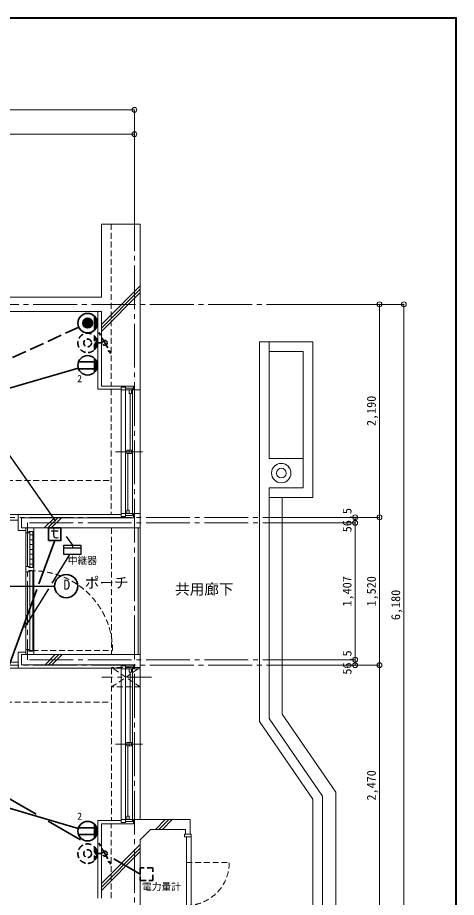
# Model space of a CAD drawing. Units: millimetres at full size, sheet at 1:50. Extents: x -9674 to 9699, y -6794 to 6791.
# Drawn here: x 5186 to 9699, y -2254 to 6791 of the extents above; entities that cross this region are included whole.
import ezdxf
from ezdxf.enums import TextEntityAlignment as Align

# ---------------------------------------------------------------- set-up
doc = ezdxf.new("R2010")
doc.units = ezdxf.units.MM
doc.header["$LTSCALE"] = 50
doc.header["$PDMODE"] = 32
doc.header["$PDSIZE"] = 50
for name, pattern in [('CHAIN1', [8, 5, -1, 1, -1]), ('CHAIN2', [12, 9, -1, 1, -1]), ('DASHED1', [1.8, 1.2, -0.6]), ('DASHED3', [4, 3, -1])]:
    doc.linetypes.add(name, pattern=pattern)
for name, color, linetype, lineweight in [('0-0_図面枠', 7, 'Continuous', 9), ('1-0_芯', 134, 'CHAIN2', 9), ('1-1_躯体', 134, 'Continuous', 9), ('1-2_間仕切', 134, 'Continuous', 9), ('1-3_建具', 134, 'Continuous', 9), ('1-6_ﾊﾞﾙｺﾆｰ・階段', 134, 'Continuous', 9), ('1-7_その他', 134, 'DASHED1', 9), ('1-8_ハッチ', 134, 'Continuous', 9), ('1-B_寸法', 134, 'Continuous', 9), ('1-C_梁', 134, 'DASHED1', 9), ('2-0_芯', 2, 'Continuous', 35), ('2-E', 2, 'Continuous', 35), ('3-2', 3, 'DASHED1', 35), ('3-3', 1, 'Continuous', 25), ('3-E', 3, 'Continuous', 35)]:
    doc.layers.add(name, color=color, linetype=linetype, lineweight=lineweight)
doc.layers.add('1-A_文字', color=134, linetype='Continuous')
doc.styles.add('ＭＳ ゴシック', font='')
doc.styles.get('ＭＳ ゴシック').set_extended_font_data('MS Gothic')

msp = doc.modelspace()

# ---------------------------------------------------------------- linework, layer by layer
at = {"layer": '0-0_図面枠'}
for p, q in [((9697.16, 6789.66), (-9672.16, 6789.66)), ((9695.4, 6787.9), (-9670.4, 6787.9)), ((-9668.64, 6786.14), (9693.64, 6786.14)), ((9693.64, 6786.14), (9693.64, -6788.64)), ((9695.4, -6790.4), (9695.4, 6787.9)), ((9697.16, -6792.16), (9697.16, 6789.66)), ((9691.87, 6784.38), (-9666.87, 6784.38)), ((9690.11, 6782.61), (-9665.11, 6782.61)), ((9688.35, 6780.85), (-9663.35, 6780.85)), ((9688.35, -6783.35), (9688.35, 6780.85)), ((9690.11, -6785.11), (9690.11, 6782.61)), ((9691.87, -6786.88), (9691.87, 6784.38))]:
    msp.add_line(p, q, dxfattribs=at)
msp.add_lwpolyline([(9698.92, -6793.93), (9698.92, 6791.43), (-9673.92, 6791.43)], dxfattribs=at)
at = {"layer": '1-0_芯'}
for p, q in [((6387.5, 4842.91), (6387.5, -3587.09)), ((-8452.5, 3842.91), (8157.5, 3842.91)), ((8157.5, 1652.91), (1987.5, 1652.91)), ((5287.5, 1596.41), (5287.5, 189.41)), ((8157.5, 1596.41), (5287.5, 1596.41)), ((8157.5, 189.41), (5287.5, 189.41)), ((-8452.5, 132.91), (8157.5, 132.91))]:
    msp.add_line(p, q, dxfattribs=at)
at = {"layer": '1-1_躯体'}
for p, q in [((6047.5, 4667.91), (6447.5, 4667.91)), ((6047.5, 4667.91), (6047.5, 3917.91)), ((6447.5, 4667.91), (6447.5, 2962.89)), ((-6652.5, 3917.91), (6047.5, 3917.91)), ((-6652.5, 3767.91), (6047.5, 3767.91)), ((6047.5, 3767.91), (6047.5, 3002.89)), ((6377.5, 3002.89), (6047.5, 3002.89)), ((6377.5, 3002.89), (6377.5, 2962.89)), ((6377.5, 2962.89), (6447.5, 2962.89)), ((6377.5, 1648.91), (5227.5, 1648.91)), ((6377.5, 1648.91), (6377.5, 1692.89)), ((6447.5, 241.91), (6447.5, 96.89)), ((6377.5, 136.91), (5227.5, 136.91)), ((6047.5, -1497.09), (6377.5, -1497.09)), ((6047.5, -1497.09), (6047.5, -2262.09)), ((6377.5, -1497.09), (6377.5, -1455.09)), ((6377.5, -1455.09), (6447.5, -1455.09)), ((6447.5, -1455.09), (6962.5, -1455.09)), ((6962.5, -1605.09), (6962.5, -1455.09)), ((6447.5, -1661.15), (6553.57, -1555.09)), ((6553.57, -1555.09), (6912.5, -1555.09)), ((6912.5, -1605.09), (6912.5, -1555.09)), ((6912.5, -1605.09), (6962.5, -1605.09)), ((6447.5, -2998.02), (6447.5, -1661.15))]:
    msp.add_line(p, q, dxfattribs=at)
at = {"layer": '1-1_躯体', "linetype": 'DASHED1'}
for p, q in [((6147.5, 4667.91), (6147.5, 3002.89)), ((6147.5, -2262.09), (6147.5, -1497.09))]:
    msp.add_line(p, q, dxfattribs=at)
at = {"layer": '1-1_躯体'}
for points in [[(6447.5, 1543.91), (5227.5, 1543.91), (5227.5, 1648.91)], [(6377.5, 1692.89), (6447.5, 1692.89), (6447.5, 1543.91)], [(6447.5, 241.91), (5227.5, 241.91), (5227.5, 136.91)], [(6377.5, 136.91), (6377.5, 96.89), (6447.5, 96.89)]]:
    msp.add_lwpolyline(points, dxfattribs=at)
at = {"layer": '1-2_間仕切'}
for p, q in [((5192.5, 1683.91), (3667.5, 1683.91)), ((5192.5, 1622.91), (3667.5, 1622.91)), ((5192.5, 162.91), (3667.5, 162.91)), ((5192.5, 101.91), (3667.5, 101.91))]:
    msp.add_line(p, q, dxfattribs=at)
at = {"layer": '1-3_建具'}
for p, q in [((6250.5, 2992.89), (6251.53, 2992.89)), ((6250.5, 2992.89), (6297.5, 2992.89)), ((6297.5, 2992.89), (6297.5, 2962.89)), ((6250.5, 1692.89), (6250.5, 2962.89)), ((6367.5, 2982.89), (6297.5, 2982.89)), ((6297.5, 2962.89), (6367.5, 2962.89)), ((6297.5, 2947.89), (6297.5, 2962.89)), ((6297.5, 2947.89), (6297.5, 1707.89)), ((6332.5, 2927.89), (6332.5, 2962.89)), ((6356.5, 2927.89), (6332.5, 2927.89)), ((6344.5, 2345.39), (6344.5, 2927.89)), ((6356.5, 2927.89), (6356.5, 2962.89)), ((6367.5, 2982.89), (6367.5, 2947.89)), ((6367.5, 2947.89), (6367.5, 1707.89)), ((6447.5, 1692.89), (6447.5, 2962.89)), ((6470.98, 2327.89), (6194.02, 2327.89)), ((6308.5, 2345.39), (6308.5, 2310.39)), ((6308.5, 2345.39), (6356.5, 2345.39)), ((6308.5, 2310.39), (6356.5, 2310.39)), ((6320.5, 2310.39), (6320.5, 1727.89)), ((6332.5, 2345.39), (6332.5, 2310.39)), ((6356.5, 2345.39), (6356.5, 2310.39)), ((6308.5, 1727.89), (6332.5, 1727.89)), ((6308.5, 1727.89), (6308.5, 1692.89)), ((6332.5, 1727.89), (6332.5, 1692.89)), ((6250.5, 1692.89), (6297.5, 1692.89)), ((6250.5, 1662.89), (6250.5, 1692.89)), ((6250.5, 1662.89), (6251.53, 1662.89)), ((6250.5, 1662.89), (6297.5, 1662.89)), ((6297.5, 1707.89), (6297.5, 1692.89)), ((6297.5, 1692.89), (6367.5, 1692.89)), ((6297.5, 1662.89), (6297.5, 1692.89)), ((6367.5, 1672.89), (6297.5, 1672.89)), ((6367.5, 1672.89), (6367.5, 1707.89)), ((5272.5, 1543.91), (5272.5, 1492.91)), ((5352.5, 1507.91), (5352.5, 1543.91)), ((5272.5, 1528.91), (5272.5, 1507.91)), ((5302.5, 1492.91), (5272.5, 1492.91)), ((5272.5, 1147.91), (5272.5, 1492.91)), ((5312.5, 1137.91), (5312.5, 1507.91)), ((5312.5, 1472.91), (5342.5, 1472.91)), ((5342.5, 1137.91), (5342.5, 1507.91)), ((5352.5, 1507.91), (5352.5, 1137.91)), ((5312.5, 1422.91), (5342.5, 1422.91)), ((5312.5, 1372.91), (5342.5, 1372.91)), ((5312.5, 1322.91), (5342.5, 1322.91)), ((5312.5, 1272.91), (5342.5, 1272.91)), ((5312.5, 1222.91), (5342.5, 1222.91)), ((5272.5, 1147.91), (5272.5, 1092.91)), ((5302.5, 1092.91), (5272.5, 1092.91)), ((5272.5, 1092.91), (5272.5, 292.91)), ((5302.5, 1092.91), (5302.5, 1107.91)), ((5312.5, 1172.91), (5342.5, 1172.91)), ((5312.5, 282.91), (5312.5, 1102.91)), ((5342.5, 1102.91), (5312.5, 1102.91)), ((5342.5, 282.91), (5342.5, 1102.91)), ((5352.5, 277.91), (5352.5, 1107.91)), ((5302.5, 292.91), (5272.5, 292.91)), ((5272.5, 241.91), (5272.5, 292.91)), ((5272.5, 256.91), (5272.5, 277.91)), ((5342.5, 282.91), (5312.5, 282.91)), ((5352.5, 277.91), (5352.5, 241.91)), ((6250.5, 126.89), (6251.53, 126.89)), ((6250.5, 126.89), (6297.5, 126.89)), ((6250.5, -1455.09), (6250.5, 96.89)), ((6297.5, 126.89), (6297.5, 96.89)), ((6367.5, 116.89), (6297.5, 116.89)), ((6297.5, 96.89), (6367.5, 96.89)), ((6297.5, 81.89), (6297.5, 96.89)), ((6332.5, 61.89), (6332.5, 96.89)), ((6356.5, 61.89), (6356.5, 96.89)), ((6367.5, 116.89), (6367.5, 81.89)), ((6447.5, -1455.09), (6447.5, 96.89)), ((6297.5, 81.89), (6297.5, -1440.09)), ((6356.5, 61.89), (6332.5, 61.89)), ((6344.5, -661.6), (6344.5, 61.89)), ((6367.5, 81.89), (6367.5, -1440.09)), ((6470.98, -679.1), (6194.02, -679.1)), ((6308.5, -661.6), (6308.5, -696.6)), ((6308.5, -661.6), (6356.5, -661.6)), ((6308.5, -696.6), (6356.5, -696.6)), ((6320.5, -696.6), (6320.5, -1420.09)), ((6332.5, -661.6), (6332.5, -696.6)), ((6356.5, -661.6), (6356.5, -696.6)), ((6297.5, -1440.09), (6297.5, -1455.09)), ((6308.5, -1420.09), (6332.5, -1420.09)), ((6308.5, -1420.09), (6308.5, -1455.09)), ((6332.5, -1420.09), (6332.5, -1455.09)), ((6367.5, -1475.09), (6367.5, -1440.09)), ((6250.5, -1485.09), (6251.53, -1485.09)), ((6250.5, -1485.09), (6297.5, -1485.09)), ((6297.5, -1455.09), (6367.5, -1455.09)), ((6297.5, -1485.09), (6297.5, -1455.09)), ((6367.5, -1475.09), (6297.5, -1475.09)), ((6902.5, -1630.09), (6902.5, -1605.09)), ((6972.5, -1630.09), (6902.5, -1630.09)), ((6922.5, -1630.09), (6922.5, -3029.09)), ((6972.5, -3029.09), (6972.5, -1630.09))]:
    msp.add_line(p, q, dxfattribs=at)
at = {"layer": '1-3_建具', "linetype": 'DASHED1'}
for p, q in [((5342.5, 282.91), (6162.5, 282.91)), ((6922.5, -1897.09), (7362.5, -1897.09))]:
    msp.add_line(p, q, dxfattribs=at)
at = {"layer": '1-3_建具'}
for points in [[(6250.5, 2992.89), (6250.5, 2962.89), (6297.5, 2962.89)], [(5302.5, 1492.91), (5302.5, 1507.91), (5352.5, 1507.91)], [(5272.5, 1147.91), (5302.5, 1147.91), (5302.5, 1137.91), (5352.5, 1137.91)], [(5302.5, 1107.91), (5352.5, 1107.91), (5352.5, 1137.91)], [(5302.5, 292.91), (5302.5, 277.91), (5352.5, 277.91)], [(6250.5, 126.89), (6250.5, 96.89), (6297.5, 96.89)], [(6250.5, -1485.09), (6250.5, -1455.09), (6297.5, -1455.09)], [(6902.5, -1605.09), (6972.5, -1605.09), (6972.5, -1630.09)]]:
    msp.add_lwpolyline(points, dxfattribs=at)
at = {"layer": '1-3_建具', "linetype": 'DASHED1'}
for centre, radius, start, end in [((5342.5, 282.91), 820, 0, 90), ((6922.5, -1897.09), 440, 270, 0)]:
    msp.add_arc(centre, radius, start, end, dxfattribs=at)
at = {"layer": '1-6_ﾊﾞﾙｺﾆｰ・階段'}
for p, q in [((7672.5, 3457.91), (7672.5, -445.08)), ((7672.5, 3457.91), (7772.5, 3457.91)), ((7772.5, 2257.91), (7772.5, 3357.91)), ((7772.5, 2257.91), (8122.5, 2257.91)), ((7772.5, -414.02), (7772.5, 1857.91)), ((7907.5, -372.09), (7907.5, 1857.91)), ((6427.5, 1543.91), (6427.5, 241.91)), ((6447.5, 1543.91), (6447.5, 241.91)), ((7672.5, -445.08), (8222.5, -1245.08)), ((7772.5, -414.02), (8322.5, -1214.02)), ((7907.5, -372.09), (8457.5, -1172.09)), ((8457.5, -2959.72), (8457.5, -1172.09)), ((8222.5, -2959.72), (8222.5, -1245.08)), ((8322.5, -2959.72), (8322.5, -1214.02))]:
    msp.add_line(p, q, dxfattribs=at)
for radius in [100, 50]:
    msp.add_circle((7897.5, 2107.91), radius, dxfattribs=at)
at = {"layer": '1-7_その他'}
for p, q in [((6447.5, 109.41), (6152.9, 109.41)), ((6152.9, -90.59), (6447.5, 109.41)), ((6447.5, -90.59), (6152.9, 109.41)), ((6447.5, -90.59), (6152.9, -90.59))]:
    msp.add_line(p, q, dxfattribs=at)
at = {"layer": '1-7_その他', "linetype": 'CHAIN1'}
msp.add_line((6562.5, 9.41), (6052.9, 9.41), dxfattribs=at)
at = {"layer": '1-8_ハッチ'}
for p, q in [((6047.5, 3634.66), (6447.5, 4034.66)), ((6047.5, 3599.3), (6447.5, 3999.3)), ((6047.5, 3563.95), (6447.5, 3963.95)), ((6012.5, 3767.91), (6012.5, 2969.89)), ((6250.5, 2969.89), (6012.5, 2969.89)), ((5192.5, 1518.91), (5192.5, 1683.91)), ((5192.5, 1683.91), (6250.5, 1683.91)), ((5460.97, 1543.91), (5565.97, 1648.91)), ((5496.33, 1543.91), (5601.33, 1648.91)), ((5531.68, 1543.91), (5636.68, 1648.91)), ((5192.5, 1518.91), (5272.5, 1518.91)), ((5192.5, 266.91), (5272.5, 266.91)), ((5192.5, 266.91), (5192.5, 101.91)), ((5468.18, 136.91), (5573.18, 241.91)), ((5503.54, 136.91), (5608.54, 241.91)), ((5538.89, 136.91), (5643.89, 241.91)), ((5192.5, 101.91), (6250.5, 101.91)), ((6012.5, -1462.09), (6250.5, -1462.09)), ((6012.5, -1462.09), (6012.5, -2262.09)), ((6604.61, -1555.09), (6704.61, -1455.09)), ((6639.97, -1555.09), (6739.97, -1455.09)), ((6675.32, -1555.09), (6775.32, -1455.09)), ((6047.5, -2112.2), (6447.5, -1712.2)), ((6047.5, -2147.55), (6447.5, -1747.55)), ((6047.5, -2182.91), (6447.5, -1782.91))]:
    msp.add_line(p, q, dxfattribs=at)
at = {"layer": '1-B_寸法'}
for p, q in [((1987.5, 5842.91), (6387.5, 5842.91)), ((6387.5, 5842.91), (6387.5, 4842.91)), ((2787.5, 5592.91), (6387.5, 5592.91)), ((8157.5, 3842.91), (9157.5, 3842.91)), ((8907.5, 3842.91), (8907.5, 1652.91)), ((9157.5, 3842.91), (9157.5, -2337.09)), ((7772.5, 3457.91), (8222.5, 3457.91)), ((7772.5, 3357.91), (7772.5, 3457.91)), ((8222.5, 1857.91), (8222.5, 3457.91)), ((7772.5, 3357.91), (8122.5, 3357.91)), ((8122.5, 1957.91), (8122.5, 3357.91)), ((7772.5, 1857.91), (8222.5, 1857.91)), ((8157.5, 1652.91), (8907.5, 1652.91)), ((8907.5, 1652.91), (8907.5, 132.91)), ((8157.5, 1596.41), (8657.5, 1596.41)), ((8157.5, 189.41), (8657.5, 189.41)), ((8657.5, 132.91), (8657.5, 189.41)), ((8157.5, 132.91), (8907.5, 132.91)), ((8907.5, 132.91), (8907.5, -2337.09))]:
    msp.add_line(p, q, dxfattribs=at)
for points in [[(7772.5, 1857.91), (7772.5, 1957.91), (8122.5, 1957.91)], [(8657.5, 189.41), (8657.5, 1596.41), (8657.5, 1652.91)]]:
    msp.add_lwpolyline(points, dxfattribs=at)
for p in [(6387.5, 5842.91), (6387.5, 5592.91), (8907.5, 3842.91), (9157.5, 3842.91), (8657.5, 1652.91), (8907.5, 1652.91), (8657.5, 1596.41), (8657.5, 189.41), (8657.5, 132.91), (8907.5, 132.91)]:
    msp.add_point(p, dxfattribs=at)
at = {"layer": '1-C_梁'}
for p, q in [((6147.5, 2969.89), (6147.5, 1683.91)), ((2017.5, 2032.91), (6147.5, 2032.91)), ((6152.9, 1543.91), (6152.9, 241.91)), ((6152.9, 101.91), (6152.9, -1462.09)), ((2817.5, -247.09), (6152.9, -247.09))]:
    msp.add_line(p, q, dxfattribs=at)
at = {"layer": '2-0_芯'}
for p, q in [((5976.23, 3287.51), (5976.23, 3144.69)), ((5979.24, 3284.44), (5979.24, 3147.76)), ((5985.24, 3277.41), (5985.24, 3154.79)), ((5991.24, 3268.78), (5991.24, 3163.42)), ((5997.24, 3257.56), (5997.24, 3174.64)), ((4542.79, 2818.86), (5810.19, 3188.12)), ((5812.52, 3251.1), (5999.92, 3251.1)), ((5812.52, 3181.1), (5999.92, 3181.1)), ((6003.24, 3240.42), (6003.24, 3191.78)), ((4278.77, 939.24), (5567.26, 945.48)), ((5377.04, -1399.03), (4581.12, -939.9)), ((4645.71, -1203.5), (5810.25, -1545.5)), ((5832.01, -1661.49), (5499.89, -1469.9)), ((5976.23, -1645.1), (5976.23, -1502.27)), ((5979.24, -1642.03), (5979.24, -1505.35)), ((5985.24, -1635), (5985.24, -1512.38)), ((5991.24, -1626.37), (5991.24, -1521.01)), ((5997.24, -1615.15), (5997.24, -1532.22)), ((5812.52, -1538.69), (5999.92, -1538.69)), ((5812.52, -1608.69), (5999.92, -1608.69)), ((6003.24, -1598.01), (6003.24, -1549.37)), ((6447.5, -2016.53), (6174.56, -1859.09))]:
    msp.add_line(p, q, dxfattribs=at)
at = {"layer": '2-0_芯', "linetype": 'DASHED1'}
msp.add_lwpolyline([(6577.5, -2081.53), (6577.5, -1951.53), (6447.5, -1951.53), (6447.5, -2081.53)], close=True, dxfattribs=at)
at = {"layer": '2-0_芯'}
for centre in [(5906.22, 3216.1), (5906.22, -1573.69)]:
    msp.add_circle(centre, 100.02, dxfattribs=at)
at = {"layer": '2-E'}
msp.add_circle((5686.03, 946.06), 118.77, dxfattribs=at)
at = {"layer": '3-2'}
for p, q in [((6083.17, 3446.96), (6020.67, 3555.22)), ((6020.67, 3555.22), (6051.57, 3524.32)), ((5976.22, 3375.55), (5976.22, 3518.38)), ((5982.22, 3381.97), (5982.22, 3511.95)), ((5988.22, 3389.73), (5988.22, 3504.2)), ((5994.22, 3399.46), (5994.22, 3494.46)), ((6000.22, 3412.84), (6000.22, 3481.08)), ((6006.22, 3446.96), (6058.17, 3446.96)), ((6020.67, -1696.3), (6051.57, -1727.2)), ((6083.17, -1804.55), (6020.67, -1696.3)), ((5976.22, -1733.14), (5976.22, -1875.96)), ((5982.22, -1739.56), (5982.22, -1869.54)), ((5988.22, -1747.31), (5988.22, -1861.79)), ((5994.22, -1757.05), (5994.22, -1852.05)), ((6000.22, -1770.43), (6000.22, -1838.67)), ((6006.22, -1804.55), (6058.17, -1804.55))]:
    msp.add_line(p, q, dxfattribs=at)
for points in [[(6083.17, 3446.96), (6145.67, 3338.71), (6114.77, 3369.61)], [(6083.17, -1804.55), (6145.67, -1912.8), (6114.77, -1881.9)]]:
    msp.add_lwpolyline(points, dxfattribs=at)
for centre, radius in [((5906.22, 3446.96), 100), ((5906.22, 3446.96), 40), ((6083.17, 3446.96), 25), ((5906.22, -1804.55), 100), ((5906.22, -1804.55), 40), ((6083.17, -1804.55), 25)]:
    msp.add_circle(centre, radius, dxfattribs=at)
at = {"layer": '3-3'}
for p, q in [((4703.66, 2851.42), (5576.23, 1612.92)), ((5685.69, 1457.55), (5749.16, 1367.46)), ((5749.16, 1367.46), (5749.16, 1339.46)), ((5720.11, 1272.85), (5538.56, 977.18)), ((5660.46, 1339.46), (5837.85, 1339.46)), ((5503.31, 919.77), (5257.27, 519.08))]:
    msp.add_line(p, q, dxfattribs=at)
msp.add_lwpolyline([(5660.46, 1367.46), (5837.85, 1367.46), (5837.85, 1272.85), (5660.46, 1272.85)], close=True, dxfattribs=at)
at = {"layer": '3-E'}
for p, q in [((5976.22, 3578.66), (5976.22, 3721.49)), ((5982.22, 3585.08), (5982.22, 3715.07)), ((5856.22, 3650.07), (5956.22, 3650.07)), ((5856.47, 3655.07), (5955.97, 3655.07)), ((5856.47, 3645.07), (5955.97, 3645.07)), ((5857.23, 3660.07), (5955.21, 3660.07)), ((5857.23, 3640.07), (5955.21, 3640.07)), ((5858.52, 3665.07), (5953.92, 3665.07)), ((5858.52, 3635.07), (5953.92, 3635.07)), ((5860.39, 3670.07), (5952.05, 3670.07)), ((5860.39, 3630.07), (5952.05, 3630.07)), ((5862.92, 3675.07), (5949.52, 3675.07)), ((5862.92, 3625.07), (5949.52, 3625.07)), ((5866.22, 3680.07), (5946.22, 3680.07)), ((5866.22, 3620.07), (5946.22, 3620.07)), ((5870.51, 3685.07), (5941.93, 3685.07)), ((5876.22, 3690.07), (5936.22, 3690.07)), ((5884.43, 3695.07), (5928.01, 3695.07)), ((5988.22, 3592.84), (5988.22, 3707.31)), ((5994.22, 3602.58), (5994.22, 3697.57)), ((6000.22, 3615.96), (6000.22, 3684.19)), ((5870.51, 3615.07), (5941.93, 3615.07)), ((5876.22, 3610.07), (5936.22, 3610.07)), ((5884.43, 3605.07), (5928.01, 3605.07)), ((5405.38, 969.62), (5567.44, 1413.91)), ((5008.31, -118.94), (5383.61, 909.94))]:
    msp.add_line(p, q, dxfattribs=at)
at = {"layer": '3-E', "linetype": 'DASHED3'}
msp.add_line((5815.35, 3608.33), (4655.38, 3075.43), dxfattribs=at)
at = {"layer": '3-E'}
msp.add_lwpolyline([(5502.44, 1413.91), (5502.44, 1543.91), (5632.44, 1543.91), (5632.44, 1413.91)], close=True, dxfattribs=at)
for radius in [100, 50]:
    msp.add_circle((5906.22, 3650.07), radius, dxfattribs=at)

# ---------------------------------------------------------------- texts
at = {"layer": '1-A_文字', "style": 'ＭＳ ゴシック'}
for s, p in [('ポーチ', (5876.96, 892.46)), ('共用廊下', (6806.24, 826.57))]:
    msp.add_text(s, height=110, dxfattribs=at).set_placement(p, align=Align.BOTTOM_LEFT)
at = {"layer": '1-B_寸法', "style": 'ＭＳ ゴシック'}
for s, p in [('2,190', (8897.5, 2591.66)), ('56.5', (8647.5, 1499.66)), ('1,407', (8647.5, 736.66)), ('1,520', (8897.5, 736.66)), ('6,180', (9147.5, 596.66)), ('56.5', (8647.5, 36.16)), ('2,470', (8897.5, -1258.34))]:
    msp.add_text(s, height=91.64, rotation=90, dxfattribs=at).set_placement(p, align=Align.BOTTOM_LEFT)
at = {"layer": '2-0_芯', "color": 7, "style": 'ＭＳ ゴシック'}
for p in [(5798.89, 3021), (5798.89, -1478.58)]:
    msp.add_text('2', height=73.31, dxfattribs=at).set_placement(p, align=Align.BOTTOM_LEFT)
at = {"layer": '2-E', "color": 7, "style": 'ＭＳ ゴシック'}
for s, height, p in [('ｔ', 110, (5492.44, 1403.91)), ('D', 104.5, (5656.51, 877.15)), ('電力量計', 73.31, (6466.02, -2202.45))]:
    msp.add_text(s, height=height, dxfattribs=at).set_placement(p, align=Align.BOTTOM_LEFT)
at = {"layer": '3-E', "color": 7, "style": 'ＭＳ ゴシック'}
msp.add_text('中継器', height=73.31, dxfattribs=at).set_placement((5703.07, 1150.84), align=Align.BOTTOM_LEFT)

doc.saveas('drawing.dxf')
